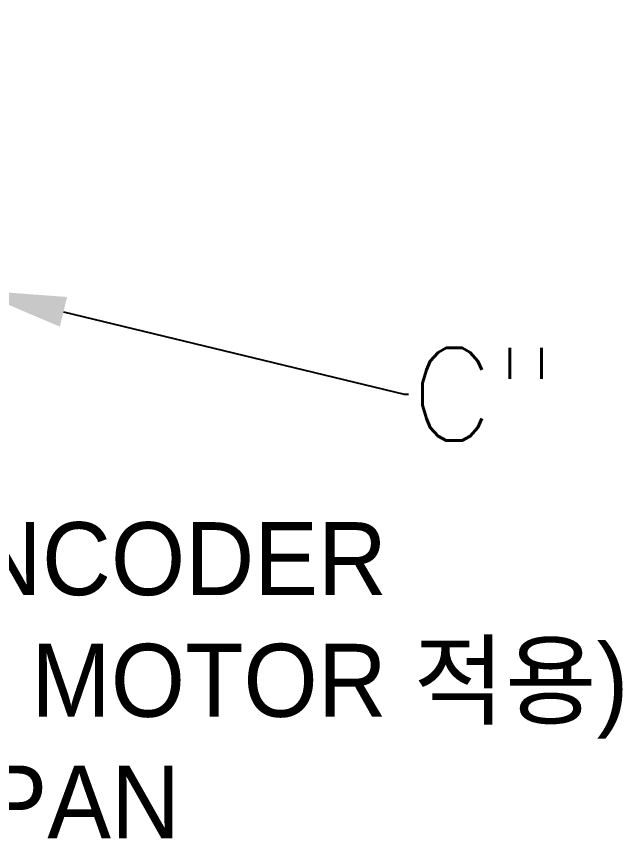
# Model space of a CAD drawing. Header units: millimetres. Extents: x 150937 to 394412, y 327166 to 584759.
# Drawn here: x 271778 to 272856, y 385700 to 387166 of the extents above; entities that cross this region are included whole.
import ezdxf
from ezdxf import colors
from ezdxf.entities.mleader import LeaderData, LeaderLine
from ezdxf.math import Vec2, Vec3

# ---------------------------------------------------------------- set-up
doc = ezdxf.new("R2010")
doc.units = ezdxf.units.MM
doc.layers.add('지시선문자', color=40, linetype='Continuous', lineweight=20)
doc.styles.add('ROMANS', font='romans.shx')
doc.styles.add('돋움', font='')
doc.styles.get('돋움').set_extended_font_data('Dotum')

# ---------------------------------------------------------------- blocks, each defined once
blk = doc.blocks.new('지시선_motor')
at = {"layer": '지시선문자', "insert": (-515.9, 1742.7), "char_height": 130, "attachment_point": 1, "style": '돋움'}
blk.add_mtext('1.MOTOR/ENCODER\\P(SUMITOMO MOTOR 적용)\\PMADE IN JAPAN', dxfattribs=at)
blk = doc.blocks.new('arrow_C')
blk.add_circle((0, 0), 394.4)
at = {"layer": '지시선문자'}
ml = blk.add_multileader_mtext('Standard', dxfattribs=at)
ml.set_content('C"', color=256, style='ROMANS')
ml.set_leader_properties(color=1)
ml.build(insert=Vec2(0, 0))
ml.multileader.update_dxf_attribs({"arrow_head_size": 165})
ctx = ml.context
ctx.base_point, ctx.char_height, ctx.arrow_head_size, ctx.landing_gap_size, ctx.plane_origin = Vec3(1158, -278.5), 165, 165, 3.3, Vec3(-813.1, 1867.3)
notes = []
notes.append((ctx, [(1, (1, 1, 0), (1150, -278.5), (1, 0), 8, [(0, [(383.3, -92.8)], 0, [])])]))
ctx.mtext.insert, ctx.mtext.flow_direction = Vec3(1161.3, -196), 5
for ctx, leaders in notes:
    for number, flags, end, landing, length, lines in leaders:
        leader = LeaderData()
        leader.index, (leader.has_last_leader_line, leader.has_dogleg_vector, leader.attachment_direction) = number, flags
        leader.last_leader_point, leader.dogleg_vector, leader.dogleg_length = Vec3(end), Vec3(landing), length
        for number, points, colour, breaks in lines:
            line = LeaderLine()
            line.index, line.vertices, line.color, line.breaks = number, Vec3.list(points), colors.encode_raw_color(colour), breaks
            leader.lines.append(line)
        ctx.leaders.append(leader)

msp = doc.modelspace()

# ---------------------------------------------------------------- block references
for name, p in [('arrow_C', (271317.55, 386771.221)), ('지시선_motor', (271280.55, 384522.221))]:
    msp.add_blockref(name, p)

doc.saveas('drawing.dxf')
